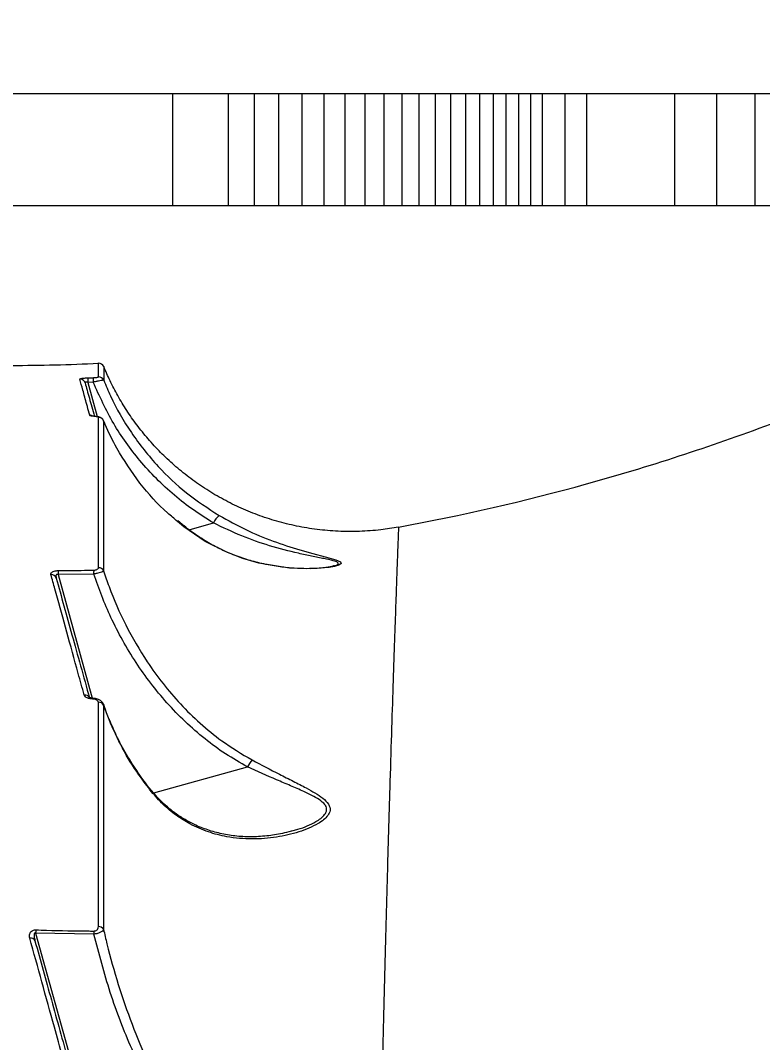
# Model space of a CAD drawing. Header units: millimetres. Extents: x -5960 to 5379, y -4374 to 3849.
# Drawn here: x 57.2 to 196.2, y 119.9 to 311.5 of the extents above; entities that cross this region are included whole.
import ezdxf

# ---------------------------------------------------------------- set-up
doc = ezdxf.new("R2010")
doc.units = ezdxf.units.MM
doc.layers.add('DiKom', color=7, linetype='Continuous', lineweight=0)
for name, color, linetype in [('DIKOM_ОБЪЕКТ', 7, 'Continuous'), ('DIKOM_РАЗМЕР_ЗОНА', 7, 'Continuous'), ('DIKOM_РАЗМЕР_ОБЪЕКТА', 7, 'Continuous')]:
    doc.layers.add(name, color=color, linetype=linetype)
doc.styles.add('style1', font='arial.ttf', dxfattribs={"width": 0.8})
doc.dimstyles.new('1-50', dxfattribs={"dimtxt": 300, "dimasz": 200, "dimexe": 100, "dimexo": 0, "dimgap": 100, "dimtad": 1, "dimtxsty": 'style1', "dimcen": 200, "dimclrd": 7, "dimclre": 7, "dimclrt": 7, "dimadec": 1, "dimazin": 2, "dimtfac": 1, "dimtmove": 0, "dimatfit": 2, "dimfxl": 0, "dimlwd": 25, "dimlwe": 18, "dimarcsym": 0})

# ---------------------------------------------------------------- blocks, each defined once
blk = doc.blocks.new('*D9')
at = {"layer": 'Defpoints', "color": 0, "transparency": 16777216}
for p in [(1597.35, 2348.89), (-3820.85, -1673.22), (-66.51, -1673.22)]:
    blk.add_point(p, dxfattribs=at)
at = {"layer": 'DiKom', "color": 7, "lineweight": 18, "transparency": 16777216}
for p, q in [((1597.35, 2348.89), (-3920.85, 2348.89)), ((-66.51, -1673.22), (-3920.85, -1673.22))]:
    blk.add_line(p, q, dxfattribs=at)
at = {"layer": 'DiKom', "color": 7, "lineweight": 25, "transparency": 16777216}
blk.add_line((-3820.85, 2148.89), (-3820.85, -1473.22), dxfattribs=at)
at = {"layer": 'DiKom', "color": 7, "transparency": 16777216}
for points in [[(-3854.19, 2148.89), (-3787.52, 2148.89), (-3820.85, 2348.89)], [(-3854.19, -1473.22), (-3787.52, -1473.22), (-3820.85, -1673.22)]]:
    blk.add_solid(points, dxfattribs=at)
at = {"layer": 'DiKom', "color": 7, "transparency": 16777216, "insert": (-4074.02, 240.95), "char_height": 300, "attachment_point": 5, "rotation": 90, "style": 'style1'}
blk.add_mtext('4050', dxfattribs=at)
blk = doc.blocks.new('*D10')
at = {"layer": 'Defpoints', "color": 0, "transparency": 16777216}
for p in [(3878.62, 405.09), (-2876.93, -459.72), (3878.62, -2693.66)]:
    blk.add_point(p, dxfattribs=at)
at = {"layer": 'DIKOM_РАЗМЕР_ОБЪЕКТА', "color": 7, "lineweight": 18, "transparency": 16777216}
for p, q in [((3878.62, 405.09), (3878.62, -2793.66)), ((-2876.93, -459.72), (-2876.93, -2793.66))]:
    blk.add_line(p, q, dxfattribs=at)
at = {"layer": 'DIKOM_РАЗМЕР_ОБЪЕКТА', "color": 7, "lineweight": 25, "transparency": 16777216}
blk.add_line((-2676.93, -2693.66), (3678.62, -2693.66), dxfattribs=at)
at = {"layer": 'DIKOM_РАЗМЕР_ОБЪЕКТА', "color": 7, "transparency": 16777216}
for points in [[(-2676.93, -2660.33), (-2676.93, -2726.99), (-2876.93, -2693.66)], [(3678.62, -2660.33), (3678.62, -2726.99), (3878.62, -2693.66)]]:
    blk.add_solid(points, dxfattribs=at)
at = {"layer": 'DIKOM_РАЗМЕР_ОБЪЕКТА', "color": 7, "transparency": 16777216, "insert": (-142.96, -2440.49), "char_height": 300, "attachment_point": 5, "style": 'style1'}
blk.add_mtext('6750', dxfattribs=at)
blk = doc.blocks.new('*D12')
at = {"layer": 'Defpoints', "color": 0, "transparency": 16777216}
for p in [(1921.97, 3848.89), (-5510.19, -3173.22), (433.49, -3173.22)]:
    blk.add_point(p, dxfattribs=at)
at = {"layer": 'DIKOM_РАЗМЕР_ЗОНА', "color": 7, "lineweight": 18, "transparency": 16777216}
for p, q in [((1921.97, 3848.89), (-5610.19, 3848.89)), ((433.49, -3173.22), (-5610.19, -3173.22))]:
    blk.add_line(p, q, dxfattribs=at)
at = {"layer": 'DIKOM_РАЗМЕР_ЗОНА', "color": 7, "lineweight": 25, "transparency": 16777216}
blk.add_line((-5510.19, 3648.89), (-5510.19, -2973.22), dxfattribs=at)
at = {"layer": 'DIKOM_РАЗМЕР_ЗОНА', "color": 7, "transparency": 16777216}
for points in [[(-5543.52, 3648.89), (-5476.85, 3648.89), (-5510.19, 3848.89)], [(-5543.52, -2973.22), (-5476.85, -2973.22), (-5510.19, -3173.22)]]:
    blk.add_solid(points, dxfattribs=at)
at = {"layer": 'DIKOM_РАЗМЕР_ЗОНА', "color": 7, "transparency": 16777216, "insert": (-5763.36, 142.42), "char_height": 300, "attachment_point": 5, "rotation": 90, "style": 'style1'}
blk.add_mtext('7050', dxfattribs=at)

msp = doc.modelspace()

# ---------------------------------------------------------------- linework, layer by layer
at = {"layer": 'DIKOM_ОБЪЕКТ', "color": 7, "linetype": 'Continuous', "lineweight": 15}
for p, q in [((-55.9, 297.778), (85.67, 297.778)), ((85.67, 297.778), (85.67, 276.778)), ((85.67, 297.778), (96.106, 297.778)), ((96.106, 297.778), (96.106, 276.778)), ((96.106, 297.778), (100.94, 297.778)), ((100.94, 297.778), (100.94, 276.778)), ((100.94, 297.778), (105.533, 297.778)), ((105.533, 297.778), (105.533, 276.778)), ((105.533, 297.778), (109.894, 297.778)), ((109.894, 297.778), (109.894, 276.778)), ((109.894, 297.778), (114.036, 297.778)), ((114.036, 297.778), (114.036, 276.778)), ((114.036, 297.778), (117.968, 297.778)), ((117.968, 297.778), (117.968, 276.778)), ((117.968, 297.778), (121.701, 297.778)), ((121.701, 297.778), (121.701, 276.778)), ((121.701, 297.778), (125.247, 297.778)), ((125.247, 297.778), (125.247, 276.778)), ((125.247, 297.778), (128.616, 297.778)), ((128.616, 297.778), (128.616, 276.778)), ((128.616, 297.778), (131.818, 297.778)), ((131.818, 297.778), (131.818, 276.778)), ((131.818, 297.778), (134.865, 297.778)), ((134.865, 297.778), (134.865, 276.778)), ((134.865, 297.778), (137.767, 297.778)), ((137.767, 297.778), (137.767, 276.778)), ((137.767, 297.778), (140.535, 297.778)), ((140.535, 297.778), (140.535, 276.778)), ((140.535, 297.778), (143.179, 297.778)), ((143.179, 297.778), (143.179, 276.778)), ((143.179, 297.778), (145.711, 297.778)), ((145.711, 297.778), (145.711, 276.778)), ((145.711, 297.778), (148.142, 297.778)), ((148.142, 297.778), (148.142, 276.778)), ((148.142, 297.778), (150.481, 297.778)), ((150.481, 297.778), (150.481, 276.778)), ((150.481, 297.778), (152.74, 297.778)), ((152.74, 297.778), (152.74, 276.778)), ((152.74, 297.778), (154.929, 297.778)), ((154.929, 297.778), (154.929, 276.778)), ((154.929, 297.778), (159.142, 297.778)), ((159.142, 297.778), (159.142, 276.778)), ((159.142, 297.778), (163.206, 297.778)), ((163.206, 297.778), (163.206, 276.778)), ((163.206, 297.778), (179.692, 297.778)), ((179.692, 297.778), (179.692, 276.778)), ((179.692, 297.778), (187.614, 297.778)), ((187.614, 297.778), (187.614, 276.778)), ((187.614, 297.778), (194.787, 297.778)), ((194.787, 297.778), (194.787, 276.778)), ((194.787, 297.778), (201.237, 297.778)), ((54.941, 276.778), (85.67, 276.778)), ((85.67, 276.778), (96.106, 276.778)), ((96.106, 276.778), (100.94, 276.778)), ((100.94, 276.778), (105.533, 276.778)), ((105.533, 276.778), (109.894, 276.778)), ((109.894, 276.778), (114.036, 276.778)), ((114.036, 276.778), (117.968, 276.778)), ((117.968, 276.778), (121.701, 276.778)), ((121.701, 276.778), (125.247, 276.778)), ((125.247, 276.778), (128.616, 276.778)), ((128.616, 276.778), (131.818, 276.778)), ((131.818, 276.778), (134.865, 276.778)), ((134.865, 276.778), (137.767, 276.778)), ((137.767, 276.778), (140.535, 276.778)), ((140.535, 276.778), (143.179, 276.778)), ((143.179, 276.778), (145.711, 276.778)), ((145.711, 276.778), (148.142, 276.778)), ((148.142, 276.778), (150.481, 276.778)), ((150.481, 276.778), (152.74, 276.778)), ((152.74, 276.778), (154.929, 276.778)), ((154.929, 276.778), (159.142, 276.778)), ((159.142, 276.778), (163.206, 276.778)), ((163.206, 276.778), (179.692, 276.778)), ((179.692, 276.778), (187.614, 276.778)), ((187.614, 276.778), (194.787, 276.778)), ((194.787, 276.778), (201.237, 276.778)), ((72.755, 246.56), (72.755, 246.52)), ((70.788, 243.652), (69.771, 243.613)), ((69.771, 243.613), (71.554, 237.183)), ((69.774, 244.448), (70.789, 244.487)), ((72.754, 244.313), (72.754, 244.021)), ((87.766, 216.543), (86.604, 217.535)), ((87.811, 216.671), (86.628, 217.634)), ((87.744, 216.601), (87.751, 216.596)), ((87.751, 216.596), (87.766, 216.543)), ((88.745, 215.983), (93.32, 217.251)), ((115.655, 209.166), (115.885, 209.22)), ((115.816, 209.194), (115.691, 209.163)), ((70.882, 207.658), (64.199, 207.575)), ((64.199, 207.575), (70.627, 184.397)), ((70.716, 184.391), (70.714, 184.391)), ((72.717, 183.222), (72.739, 183.083)), ((73.756, 180.396), (72.739, 183.083)), ((73.774, 180.479), (73.756, 180.396)), ((82.131, 166.635), (99.714, 171.512)), ((107.817, 159.496), (108.26, 159.61)), ((70.926, 140.169), (60.004, 140.377)), ((60.004, 140.377), (75.243, 85.429))]:
    msp.add_line(p, q, dxfattribs=at)
at = {"layer": 'DIKOM_ОБЪЕКТ', "color": 7, "linetype": 'Continuous', "lineweight": 15, "flags": 128}
for points in [[(71.204, 237.224), (71.184, 237.224), (71.112, 237.201)], [(109.5, 212.194), (111.952, 211.518), (114.229, 210.932), (116.275, 210.364), (117.149, 209.974), (117.279, 209.637), (116.802, 209.325), (116.013, 209.09), (114.992, 208.897), (111.525, 208.624), (107.56, 208.769), (101.83, 209.725), (98.82, 210.596), (95.806, 211.752), (91.773, 213.807), (87.766, 216.543), (87.766, 216.543)], [(81.773, 167.031), (81.784, 166.988), (81.736, 166.861)]]:
    msp.add_lwpolyline(points, dxfattribs=at)
at = {"layer": 'DIKOM_ОБЪЕКТ', "color": 7, "linetype": 'Continuous', "lineweight": 15}
for centre, radius, start, end in [((54.491, 616.778), 370, 270.15451, 272.67864), ((71.831, 246.184), 1, 22.02793, 92.72383), ((68.328, 243.225), 0.994, 15.64362, 92.46337), ((76.526, 244.007), 6.767, 176.25764, 183.33343), ((77.623, 244.067), 6.847, 176.48578, 183.47741), ((71.831, 243.637), 1, 22.59126, 92.72046), ((70.209, 236.443), 1.004, 57.2238, 93.09089), ((71.831, 236.021), 1.001, 23.07323, 92.84584), ((54.491, 616.778), 407, 285.5, 290.59785), ((54.491, 616.778), 407, 280.40198, 285.5), ((97.676, 215.051), 4.881, 132.29218, 153.20101), ((71.833, 207.847), 1.006, 25.05041, 93.35234), ((62.979, 206.638), 0.927, 17.77062, 96.13693), ((74.692, 207.641), 10.493, 176.26214, 180.361), ((82.084, 207.924), 11.205, 177.52535, 181.35816), ((69.259, 184.116), 0.895, 19.47415, 99.52681), ((70.859, 184.267), 0.19, 139.63406, 188.04851), ((71.837, 182.622), 1.013, 27.09021, 93.84911), ((107.505, 167.444), 8.789, 142.24466, 152.4311), ((73.163, 139.892), 13.168, 175.31811, 177.89097), ((85.335, 140.025), 14.41, 177.08337, 179.42537), ((71.845, 140.546), 1.033, 31.09866, 94.66261), ((59.116, 138.607), 0.837, 23.59845, 104.04962)]:
    msp.add_arc(centre, radius, start, end, dxfattribs=at)
for points, knots in [([(71.783, 244.636), (71.783, 245.33), (71.784, 246.717), (71.784, 247.389), (71.784, 247.177), (71.784, 247.175)], [0, 0, 0, 0, 0.497, 0.9940033, 1, 1, 1, 1]), ([(72.755, 246.52), (72.755, 246.429), (72.755, 246.256), (72.754, 244.941), (72.754, 244.313)], [0, 0, 0, 0, 0.5227085, 1, 1, 1, 1]), ([(127.976, 216.493), (126.885, 216.304), (124.466, 215.885), (120.685, 215.63), (116.692, 215.646), (112.762, 215.984), (108.92, 216.618), (105.184, 217.536), (101.574, 218.722), (98.106, 220.158), (94.797, 221.828), (91.661, 223.712), (88.711, 225.79), (85.957, 228.041), (83.409, 230.443), (81.073, 232.972), (78.956, 235.605), (77.058, 238.317), (75.385, 241.081), (73.941, 243.821), (73.143, 245.673), (72.76, 246.562)], [0, 0, 0, 0, 0.0488007, 0.10825, 0.1669133, 0.2248331, 0.2820409, 0.3385556, 0.3943876, 0.4495382, 0.5040008, 0.5577609, 0.6107943, 0.6630686, 0.7145406, 0.7651535, 0.814838, 0.8635045, 0.9110424, 0.9573113, 1, 1, 1, 1]), ([(68.285, 244.219), (68.295, 244.239), (68.316, 244.279), (68.556, 244.339), (68.918, 244.391), (69.344, 244.429), (69.638, 244.442), (69.774, 244.448)], [0, 0, 0, 0, 0.2131271, 0.4264679, 0.6306151, 0.8289316, 1, 1, 1, 1]), ([(70.155, 237.446), (70.117, 237.585), (69.924, 238.283), (69.458, 239.97), (68.831, 242.242), (68.467, 243.559), (68.285, 244.219)], [0, 0, 0, 0, 0.0480618, 0.2403218, 0.6198805, 1, 1, 1, 1]), ([(69.771, 243.613), (69.721, 243.629), (69.633, 243.659), (69.53, 243.674), (69.443, 243.677), (69.39, 243.669), (69.33, 243.646), (69.302, 243.621), (69.274, 243.568), (69.28, 243.527), (69.285, 243.493)], [0, 0, 0, 0, 0.1793593, 0.3191968, 0.3690768, 0.516624, 0.5564693, 0.7165503, 0.7656541, 1, 1, 1, 1]), ([(69.285, 243.493), (69.526, 242.624), (69.978, 240.996), (70.689, 238.432), (71.02, 237.237)], [0, 0, 0, 0, 0.5338163, 1, 1, 1, 1]), ([(72.754, 244.021), (72.722, 244.02), (72.658, 244.016), (72.297, 243.953), (71.787, 243.854), (71.253, 243.747), (70.914, 243.678), (70.788, 243.652)], [0, 0, 0, 0, 0.2193612, 0.4388144, 0.656034, 0.8733036, 1, 1, 1, 1]), ([(93.32, 217.251), (92.052, 218.042), (89.516, 219.623), (85.955, 222.416), (82.599, 225.508), (78.633, 229.875), (74.35, 235.791), (71.985, 241.01), (70.788, 243.652)], [0, 0, 0, 0, 0.1264047, 0.2528122, 0.3829768, 0.5131445, 0.7535727, 1, 1, 1, 1]), ([(70.789, 244.487), (70.881, 244.491), (71.076, 244.501), (71.356, 244.526), (71.593, 244.56), (71.754, 244.599), (71.773, 244.624), (71.783, 244.636)], [0, 0, 0, 0, 0.1798371, 0.3800933, 0.5811947, 0.7906638, 1, 1, 1, 1]), ([(72.754, 244.021), (73.172, 243.031), (74.614, 239.615), (77.822, 234.031), (82.66, 227.943), (88.196, 222.688), (92.312, 220.013), (94.392, 218.661)], [0, 0, 0, 0, 0.0953047, 0.3289406, 0.5680087, 0.7817926, 1, 1, 1, 1]), ([(71.112, 237.201), (70.956, 237.212), (70.644, 237.235), (70.316, 237.313), (70.18, 237.389), (70.16, 237.435), (70.155, 237.446)], [0, 0, 0, 0, 0.3053551, 0.6114449, 0.9125575, 1, 1, 1, 1]), ([(71.204, 237.226), (71.167, 237.228), (71.028, 237.232), (70.858, 237.253), (70.728, 237.279), (70.715, 237.284), (70.71, 237.285)], [0, 0, 0, 0, 0.1393692, 0.5256209, 0.8103206, 1, 1, 1, 1]), ([(72.747, 236.444), (72.696, 236.541), (72.601, 236.725), (72.377, 236.923), (72.127, 237.062), (71.784, 237.169), (71.416, 237.219), (71.113, 237.227), (71.02, 237.23)], [0, 0, 0, 0, 0.15103, 0.2841392, 0.4161637, 0.5795773, 0.8702575, 1, 1, 1, 1]), ([(71.781, 237.021), (71.779, 237.031), (71.772, 237.066), (71.675, 237.123), (71.444, 237.177), (71.222, 237.193), (71.112, 237.201)], [0, 0, 0, 0, 0.1085517, 0.398352, 0.6996288, 1, 1, 1, 1]), ([(71.774, 208.851), (71.775, 211.804), (71.776, 217.711), (71.778, 225.235), (71.78, 231.842), (71.781, 235.295), (71.781, 237.021)], [0, 0, 0, 0, 0.2486157, 0.4972326, 0.7486166, 1, 1, 1, 1]), ([(72.752, 236.413), (72.751, 234.709), (72.751, 231.3), (72.749, 224.744), (72.747, 217.218), (72.745, 211.255), (72.745, 208.273)], [0, 0, 0, 0, 0.2486151, 0.4972306, 0.748615, 1, 1, 1, 1]), ([(75.212, 231.258), (74.451, 232.723), (73.574, 234.413), (72.849, 236.178), (72.752, 236.413)], [0, 0, 0, 0, 0.8666347, 1, 1, 1, 1]), ([(86.604, 217.535), (85.98, 218.056), (83.394, 220.214), (79.315, 224.65), (76.591, 229.037), (75.212, 231.258)], [0, 0, 0, 0, 0.1357712, 0.5625288, 1, 1, 1, 1]), ([(94.392, 218.661), (96.046, 217.744), (99.401, 215.885), (104.534, 213.749), (107.845, 212.712), (109.5, 212.194)], [0, 0, 0, 0, 0.3271789, 0.6636767, 1, 1, 1, 1]), ([(91.318, 214.196), (90.586, 214.668), (89.396, 215.438), (88.262, 216.352), (87.824, 216.705)], [0, 0, 0, 0, 0.6139872, 1, 1, 1, 1]), ([(115.885, 209.22), (115.996, 209.244), (116.436, 209.34), (116.756, 209.575), (116.676, 209.884), (115.723, 210.216), (113.999, 210.576), (111.751, 211.016), (108.35, 211.73), (103.957, 212.885), (98.578, 214.731), (95.086, 216.405), (93.32, 217.251)], [0, 0, 0, 0, 0.0169672, 0.0674806, 0.1175795, 0.1781276, 0.2592837, 0.3514739, 0.4438327, 0.6348902, 0.8153971, 1, 1, 1, 1]), ([(127.996, 216.362), (127.995, 216.327), (127.992, 216.248), (127.928, 214.559), (127.816, 211.557), (127.658, 207.264), (127.465, 201.848), (127.241, 195.413), (126.986, 187.799), (126.703, 178.987), (126.395, 168.982), (126.075, 158.074), (125.749, 146.348), (125.422, 133.901), (125.087, 120.47), (124.749, 106.044), (124.41, 90.714), (124.188, 79.839), (124.077, 74.404)], [0, 0, 0, 0, 0.0514928, 0.1168175, 0.1830807, 0.2493438, 0.3115793, 0.3738637, 0.4361003, 0.5001499, 0.5642515, 0.6283021, 0.6894121, 0.7505663, 0.811677, 0.8744354, 0.9372411, 1, 1, 1, 1]), ([(115.891, 209.19), (115.889, 209.189), (115.828, 209.168), (115.474, 209.075), (114.806, 208.951), (113.736, 208.811), (112.228, 208.696), (110.231, 208.663), (107.785, 208.781), (105.007, 209.106), (102.122, 209.668), (99.171, 210.492), (96.471, 211.476), (93.884, 212.683), (92.226, 213.578), (91.372, 214.159), (91.318, 214.196)], [0, 0, 0, 0, 0.0011605, 0.0317878, 0.0715078, 0.1222005, 0.1889674, 0.2775348, 0.3736676, 0.4800774, 0.598008, 0.701595, 0.811503, 0.8995274, 0.9936587, 1, 1, 1, 1]), ([(70.89, 208.407), (70.949, 208.41), (71.102, 208.417), (71.35, 208.465), (71.581, 208.561), (71.744, 208.697), (71.764, 208.796), (71.774, 208.851)], [0, 0, 0, 0, 0.1207696, 0.3075536, 0.5229109, 0.7374436, 1, 1, 1, 1]), ([(62.88, 207.56), (62.875, 207.669), (62.867, 207.849), (63.122, 208.084), (63.467, 208.235), (63.863, 208.313), (64.114, 208.322), (64.221, 208.325)], [0, 0, 0, 0, 0.3038543, 0.5023538, 0.7017204, 0.8732955, 1, 1, 1, 1]), ([(69.111, 184.999), (69.016, 185.341), (68.544, 187.052), (67.34, 191.411), (65.574, 197.804), (63.991, 203.534), (63.125, 206.672), (62.88, 207.56)], [0, 0, 0, 0, 0.041372, 0.2068684, 0.5381499, 0.8694287, 1, 1, 1, 1]), ([(64.199, 207.575), (64.161, 207.589), (64.096, 207.614), (64.006, 207.612), (63.938, 207.589), (63.882, 207.543), (63.824, 207.442), (63.793, 207.23), (63.835, 207.043), (63.862, 206.921)], [0, 0, 0, 0, 0.1044796, 0.1740623, 0.2297395, 0.3047546, 0.3967136, 0.6086665, 1, 1, 1, 1]), ([(64.221, 208.325), (64.887, 208.328), (67.11, 208.339), (69.333, 208.379), (70.89, 208.407)], [0, 0, 0, 0, 0.2996359, 1, 1, 1, 1]), ([(72.745, 208.273), (72.701, 208.227), (72.615, 208.136), (72.214, 207.972), (71.672, 207.814), (71.199, 207.712), (70.937, 207.667), (70.882, 207.658)], [0, 0, 0, 0, 0.2435307, 0.487532, 0.7197656, 0.9418432, 1, 1, 1, 1]), ([(99.714, 171.512), (98.328, 172.302), (95.555, 173.883), (91.661, 176.757), (87.982, 179.964), (84.596, 183.469), (81.534, 187.182), (78.766, 191.09), (76.278, 195.215), (73.445, 200.673), (71.885, 204.924), (70.882, 207.658)], [0, 0, 0, 0, 0.1006493, 0.201316, 0.3052436, 0.4091844, 0.5096377, 0.6100989, 0.7126663, 0.8152389, 1, 1, 1, 1]), ([(72.745, 208.273), (73.074, 207.296), (74.241, 203.829), (76.791, 198.03), (80.289, 191.989), (83.82, 187.112), (87.121, 183.245), (90.793, 179.649), (95.2, 176.012), (98.625, 173.975), (100.557, 172.826)], [0, 0, 0, 0, 0.067269, 0.2386093, 0.4121733, 0.5212149, 0.6302434, 0.7425237, 0.8547816, 1, 1, 1, 1]), ([(63.862, 206.921), (64.819, 203.467), (66.738, 196.549), (68.98, 188.464), (70.103, 184.415)], [0, 0, 0, 0, 0.499173, 1, 1, 1, 1]), ([(70.671, 184.241), (70.491, 184.253), (70.132, 184.279), (69.665, 184.437), (69.273, 184.674), (69.167, 184.886), (69.111, 184.999)], [0, 0, 0, 0, 0.2322177, 0.4639986, 0.7140254, 1, 1, 1, 1]), ([(70.715, 184.393), (70.704, 184.392), (70.607, 184.389), (70.422, 184.415), (70.203, 184.471), (70.068, 184.53), (70.018, 184.575), (70.027, 184.564), (70.028, 184.563)], [0, 0, 0, 0, 0.0295198, 0.2531364, 0.5088664, 0.7551798, 0.9773338, 1, 1, 1, 1]), ([(71.769, 183.632), (71.766, 183.665), (71.755, 183.773), (71.632, 183.944), (71.375, 184.105), (71.046, 184.214), (70.796, 184.232), (70.671, 184.241)], [0, 0, 0, 0, 0.1043318, 0.3453861, 0.5759292, 0.7877619, 1, 1, 1, 1]), ([(72.712, 183.219), (72.671, 183.327), (72.573, 183.587), (72.241, 183.924), (71.733, 184.22), (71.188, 184.382), (70.819, 184.376), (70.714, 184.374)], [0, 0, 0, 0, 0.1415829, 0.3408003, 0.5800964, 0.8806678, 1, 1, 1, 1]), ([(71.762, 141.576), (71.762, 145.4), (71.763, 153.048), (71.765, 163.82), (71.767, 174.11), (71.768, 180.458), (71.769, 183.632)], [0, 0, 0, 0, 0.2491212, 0.4982426, 0.7491216, 1, 1, 1, 1]), ([(72.739, 183.083), (72.738, 179.935), (72.737, 173.64), (72.735, 163.394), (72.732, 152.616), (72.731, 144.925), (72.73, 141.079)], [0, 0, 0, 0, 0.2491215, 0.4982425, 0.7491207, 1, 1, 1, 1]), ([(73.77, 180.472), (73.649, 180.764), (73.275, 181.669), (72.97, 182.6), (72.764, 183.232)], [0, 0, 0, 0, 0.3220116, 1, 1, 1, 1]), ([(81.736, 166.861), (80.93, 167.908), (78.928, 170.505), (76.169, 174.998), (74.564, 178.59), (73.756, 180.396)], [0, 0, 0, 0, 0.251275, 0.6234744, 1, 1, 1, 1]), ([(81.769, 167.029), (81.722, 167.084), (80.811, 168.162), (79.182, 170.401), (77.004, 173.827), (75.187, 177.197), (74.225, 179.474), (73.796, 180.49)], [0, 0, 0, 0, 0.0137024, 0.2694421, 0.5276335, 0.7890888, 1, 1, 1, 1]), ([(100.557, 172.826), (102.276, 171.918), (104.883, 170.541), (108.273, 168.85), (110.513, 167.696), (112.387, 166.645), (113.873, 165.658), (114.994, 164.561), (115.307, 163.411), (114.836, 162.412), (114.002, 161.591), (112.807, 160.785), (111.24, 160.011), (108.667, 159.069), (105.122, 158.243), (100.571, 157.882), (96.266, 158.249), (92.351, 159.251), (89.168, 160.616), (86.317, 162.4), (83.872, 164.406), (82.433, 166.06), (81.736, 166.861)], [0, 0, 0, 0, 0.0866937, 0.1314011, 0.1760747, 0.2081996, 0.2409011, 0.2744205, 0.3082514, 0.3377434, 0.3650528, 0.3930352, 0.4328778, 0.4727617, 0.5545456, 0.6396942, 0.7264125, 0.7889977, 0.8528486, 0.9020921, 0.9525889, 1, 1, 1, 1]), ([(108.26, 159.61), (108.557, 159.683), (110.108, 160.067), (111.888, 160.866), (113.459, 161.867), (114.228, 162.577), (114.647, 163.41), (114.47, 164.069), (113.997, 164.737), (113.2, 165.391), (111.789, 166.185), (109.984, 167.043), (107.766, 168.005), (104.254, 169.475), (101.541, 170.692), (99.714, 171.512)], [0, 0, 0, 0, 0.0368662, 0.1929005, 0.2441149, 0.2963358, 0.3530528, 0.4087307, 0.4193464, 0.4857452, 0.5478549, 0.6113119, 0.7069839, 0.802737, 1, 1, 1, 1]), ([(108.271, 159.569), (107.721, 159.419), (106.217, 159.009), (103.685, 158.578), (100.703, 158.363), (97.767, 158.482), (94.956, 158.915), (92.286, 159.648), (89.895, 160.608), (87.795, 161.733), (85.965, 162.963), (84.299, 164.338), (82.901, 165.691), (82.112, 166.646), (81.782, 167.045)], [0, 0, 0, 0, 0.064513, 0.1763775, 0.2885836, 0.3949788, 0.4956499, 0.5912225, 0.6826346, 0.7562977, 0.8262835, 0.892355, 0.9550581, 1, 1, 1, 1]), ([(58.913, 139.419), (58.871, 139.685), (58.812, 140.064), (59.029, 140.535), (59.284, 140.786), (59.609, 140.929), (59.858, 140.969), (60.002, 140.968), (60.04, 140.967)], [0, 0, 0, 0, 0.4029968, 0.5733241, 0.7451202, 0.8533649, 0.9617325, 1, 1, 1, 1]), ([(60.004, 140.377), (59.99, 140.384), (59.962, 140.397), (59.915, 140.408), (59.877, 140.405), (59.842, 140.393), (59.806, 140.368), (59.737, 140.269), (59.706, 140.061), (59.717, 139.736), (59.778, 139.353), (59.849, 139.078), (59.883, 138.942)], [0, 0, 0, 0, 0.0254537, 0.0517467, 0.0782674, 0.0864812, 0.1150091, 0.1528986, 0.3029871, 0.490741, 0.7490059, 1, 1, 1, 1]), ([(60.04, 140.967), (60.705, 140.947), (64.033, 140.844), (67.668, 140.78), (70.638, 140.76), (70.944, 140.758)], [0, 0, 0, 0, 0.1831704, 0.9158798, 1, 1, 1, 1]), ([(72.73, 141.079), (72.677, 140.972), (72.57, 140.757), (72.101, 140.463), (71.512, 140.256), (71.104, 140.196), (70.926, 140.169)], [0, 0, 0, 0, 0.2829534, 0.5674856, 0.8112087, 1, 1, 1, 1]), ([(105.446, 83.706), (104.848, 84.079), (102.542, 85.52), (98.802, 88.448), (94.464, 92.659), (90.395, 97.427), (86.598, 102.683), (82.278, 109.724), (77.899, 118.527), (73.79, 129.155), (71.88, 136.5), (70.926, 140.169)], [0, 0, 0, 0, 0.0310723, 0.1198397, 0.2089549, 0.2979297, 0.3968241, 0.4957432, 0.6636322, 0.8319724, 1, 1, 1, 1]), ([(70.944, 140.758), (71.01, 140.762), (71.147, 140.769), (71.351, 140.842), (71.533, 140.97), (71.721, 141.217), (71.745, 141.43), (71.762, 141.576)], [0, 0, 0, 0, 0.1212315, 0.2523268, 0.4116023, 0.5993795, 1, 1, 1, 1]), ([(72.73, 141.079), (72.94, 140.166), (73.737, 136.696), (75.41, 130.728), (77.991, 123.272), (81.058, 115.991), (84.659, 108.885), (88.842, 102.02), (93.705, 95.505), (98.405, 90.546), (102.607, 86.967), (104.933, 85.42), (106.096, 84.647)], [0, 0, 0, 0, 0.0419952, 0.1595235, 0.2774937, 0.395316, 0.5131208, 0.6338762, 0.7545646, 0.8758681, 0.9379478, 1, 1, 1, 1]), ([(71.949, 92.25), (71.81, 92.753), (71.114, 95.27), (69.323, 101.75), (66.627, 111.501), (63.739, 121.951), (61.167, 131.259), (59.664, 136.699), (58.913, 139.419)], [0, 0, 0, 0, 0.0299886, 0.1499469, 0.390056, 0.6301651, 0.8150819, 1, 1, 1, 1]), ([(59.883, 138.942), (60.901, 135.274), (62.936, 127.937), (66.149, 116.351), (69.467, 104.385), (71.778, 96.053), (72.933, 91.886)], [0, 0, 0, 0, 0.2492686, 0.4985358, 0.7492674, 1, 1, 1, 1])]:
    msp.add_open_spline(points, degree=3, knots=knots, dxfattribs=at)

# ---------------------------------------------------------------- dimensions: what is measured, and where the dimension line sits
at = {"layer": 'DiKom', "color": 3}
dim = msp.add_linear_dim(base=(-3820.852, -1673.222), p1=(1597.347, 2348.894), p2=(-66.509, -1673.222), angle=90, text='4050', dimstyle='1-50', override={"dimgap": 100}, dxfattribs=at)
dim.commit()
dim.dimension.update_dxf_attribs({"geometry": '*D9', "text_midpoint": (-3820.852, 240.949), "dimtype": 160})
at = {"layer": 'DIKOM_РАЗМЕР_ЗОНА'}
dim = msp.add_linear_dim(base=(-5510.185, -3173.222), p1=(1921.975, 3848.894), p2=(433.491, -3173.222), angle=90, text='7050', dimstyle='1-50', dxfattribs=at)
dim.commit()
dim.dimension.update_dxf_attribs({"geometry": '*D12', "text_midpoint": (-5510.185, 142.424), "dimtype": 160})
at = {"layer": 'DIKOM_РАЗМЕР_ОБЪЕКТА'}
dim = msp.add_linear_dim(base=(3878.624, -2693.661), p1=(-2876.932, -459.722), p2=(3878.624, 405.085), text='6750', dimstyle='1-50', dxfattribs=at)
dim.commit()
dim.dimension.update_dxf_attribs({"geometry": '*D10', "text_midpoint": (-142.96, -2693.661), "dimtype": 160})

doc.saveas('drawing.dxf')
